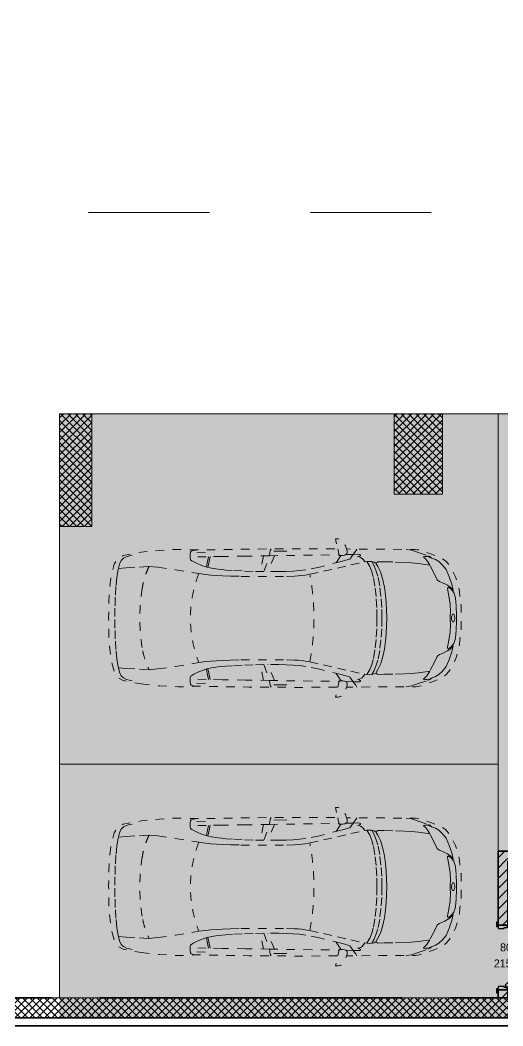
# Model space of a CAD drawing. Header units: millimetres. Extents: x 635850 to 824661, y -5878409 to -5774454.
# Drawn here: x 723690 to 729680, y -5859921 to -5847433 of the extents above; entities that cross this region are included whole.
import ezdxf

# ---------------------------------------------------------------- set-up
doc = ezdxf.new("R2010")
doc.units = ezdxf.units.MM
doc.header["$MEASUREMENT"] = 0
doc.linetypes.add('A - Long Dashed', pattern=[2750, 1500, -1250])
doc.linetypes.add('Dashed', pattern=[211.666667, 105.833333, -105.833333])
for name, color, linetype, lineweight, true_color in [('A - Ndertesa 4 - Veturat_Pen_No__102', 7, 'Continuous', 13, 0xcccccc), ('A - Ndertesa 5 - Drawing & Figure_Pen_No__241', 7, 'Continuous', 13, 0xe8e8e8), ('A - Ndertesa 5 - Drawing & Figure_Pen_No__249', 7, 'Continuous', 13, 0xe8e8e8), ('A - Ndertesa 5 - Drawing & Figure_Pen_No__82', 7, 'Continuous', 20, 0xaaaaaa), ('A - Ndertesa 5 - Muret_Pen_No__102', 7, 'Continuous', 13, 0xcccccc), ('A - Ndertesa 5 - Muret_Pen_No__82', 7, 'Continuous', 20, 0xaaaaaa), ('A - Ndertesa 5 - Veturat_Pen_No__102', 7, 'Continuous', 13, 0xcccccc), ('ARCHICAD Door Markers_Pen_No__112', 7, 'Continuous', 13, 0xd5aaaa)]:
    doc.layers.add(name, color=color, linetype=linetype, lineweight=lineweight, true_color=true_color)
for name, color, linetype, lineweight in [('A - Ndertesa 5 - Drawing & Figure_Pen_No__7', 7, 'Continuous', 35), ('A - Ndertesa 5 - Muret_Pen_No__22', 8, 'Continuous', 35), ('A - Ndertesa 5 - Pllaka meskatitt_Pen_No__22', 8, 'Continuous', 35), ('A - Ndertesa 5 - Shtyllat bodrum_Pen_No__1', 7, 'Continuous', 13), ('A - Ndertesa 5 - Shtyllat bodrum_Pen_No__101', 252, 'Continuous', 13), ('A - Ndertesa 5 - Shtyllat_Pen_No__1', 7, 'Continuous', 13), ('A - Ndertesa 5 - Shtyllat_Pen_No__101', 252, 'Continuous', 13), ('ARCHICAD Doors_Pen_No__22', 8, 'Continuous', 35), ('ARCHICAD Doors_Pen_No__42', 8, 'Continuous', 25)]:
    doc.layers.add(name, color=color, linetype=linetype, lineweight=lineweight)
for name, color, linetype in [('A - Ndertesa 5 - Muret', 7, 'Continuous'), ('A - Ndertesa 5 - Pllaka meskatitt', 7, 'Continuous'), ('A - Ndertesa 5 - Shtyllat', 7, 'Continuous'), ('A - Ndertesa 5 - Shtyllat bodrum', 7, 'Continuous'), ('ARCHICAD Doors', 7, 'Continuous')]:
    doc.layers.add(name, color=color, linetype=linetype)
doc.styles.add('GENERATED_STYLE_1', font='GOTHIC.TTF')
pattern_1 = [(45, (664183.82, -5827429.525), (-45.96194, 45.96194), []), (135, (664183.82, -5827429.525), (45.96194, 45.96194), [])]
pattern_2 = [(45, (664183.82, -5827429.525), (-63.63961, 63.63961), [])]

# ---------------------------------------------------------------- blocks, each defined once
blk = doc.blocks.new('Slab_2', base_point=(748940, -5829593))
at = {"layer": 'A - Ndertesa 5 - Pllaka meskatitt_Pen_No__22', "color": 8, "linetype": 'Continuous', "lineweight": 35, "flags": 128}
blk.add_lwpolyline([(748940, -5829593), (713640, -5831033), (713640, -5859821), (748940, -5859821)], close=True, dxfattribs=at)
blk = doc.blocks.new('Wall_143', base_point=(713640, -5859821))
at = {"layer": 'A - Ndertesa 5 - Muret_Pen_No__82', "linetype": 'Continuous', "lineweight": 20, "true_color": 0xaaaaaa}
h = blk.add_hatch(dxfattribs=at)
h.set_pattern_fill('Concrete_Block', color=253, style=0, pattern_type=2)
h.set_pattern_definition(pattern_1)
h.paths.add_polyline_path([(719139, -5859821), (724080, -5859821), (724080, -5859571), (719139, -5859571)])
h = blk.add_hatch(dxfattribs=at)
h.set_pattern_fill('Concrete_Block', color=253, style=0, pattern_type=2)
h.set_pattern_definition(pattern_1)
h.paths.add_polyline_path([(724680, -5859821), (728430, -5859821), (728430, -5859571), (724680, -5859571)])
h = blk.add_hatch(dxfattribs=at)
h.set_pattern_fill('Concrete_Block', color=253, style=0, pattern_type=2)
h.set_pattern_definition(pattern_1)
h.paths.add_polyline_path([(729030, -5859821), (734620, -5859821), (734620, -5859571), (729030, -5859571)])
at = {"layer": 'A - Ndertesa 5 - Muret_Pen_No__22', "color": 8, "linetype": 'Continuous', "lineweight": 35, "flags": 128}
for points in [[(724080, -5859571), (719139, -5859571)], [(728430, -5859571), (724680, -5859571)], [(734620, -5859571), (729030, -5859571)], [(719139, -5859821), (724080, -5859821)], [(724680, -5859821), (728430, -5859821)], [(729030, -5859821), (734620, -5859821)]]:
    blk.add_lwpolyline(points, dxfattribs=at)
blk = doc.blocks.new('Door 25')
at = {"layer": 'ARCHICAD Doors_Pen_No__22', "color": 8, "linetype": 'Continuous', "lineweight": 35}
for p, q in [((-400, 5), (-437, 5)), ((-400, 5), (-437, 5)), ((-400, 0), (-400, 5)), ((-400, 0), (-400, 5)), ((-400, -115), (-400, 0)), ((-400, -115), (-400, 0)), ((400, 0), (400, 5)), ((400, 0), (400, 5)), ((400, 5), (437, 5)), ((400, 5), (437, 5)), ((400, -115), (400, 0)), ((400, -115), (400, 0)), ((-400, -115), (-437, -115)), ((-400, -115), (-437, -115)), ((400, -115), (437, -115)), ((400, -115), (437, -115))]:
    blk.add_line(p, q, dxfattribs=at)
at = {"layer": 'ARCHICAD Doors_Pen_No__42', "color": 8, "linetype": 'Continuous', "lineweight": 25}
for p, q in [((-182, 498), (-154, 526)), ((-154, 526), (372, 0)), ((344, -28), (-182, 498)), ((-387, 24), (-437, 24)), ((-437, 24), (-437, 5)), ((-437, 5), (-387, 5)), ((-375, 5), (-400, 5)), ((-400, 5), (-400, 0)), ((-400, 0), (-375, 0)), ((-372, 0), (-400, 0)), ((-400, 0), (-400, -115)), ((-387, 5), (-387, 24)), ((-375, 0), (-375, 5)), ((-372, -40), (-372, 0)), ((372, 0), (344, -28)), ((400, 0), (372, 0)), ((372, 0), (372, -40)), ((400, 5), (375, 5)), ((375, 5), (375, 0)), ((375, 0), (400, 0)), ((437, 24), (387, 24)), ((387, 24), (387, 5)), ((387, 5), (437, 5)), ((400, 0), (400, 5)), ((400, -115), (400, 0)), ((437, 5), (437, 24)), ((-387, -115), (-437, -115)), ((-437, -115), (-437, -134)), ((-400, -115), (-360, -115)), ((-387, -134), (-387, -115)), ((-360, -40), (-372, -40)), ((-360, -115), (-360, -40)), ((372, -40), (360, -40)), ((360, -40), (360, -115)), ((360, -115), (400, -115)), ((437, -115), (387, -115)), ((387, -115), (387, -134)), ((437, -134), (437, -115)), ((-437, -134), (-387, -134)), ((387, -134), (437, -134))]:
    blk.add_line(p, q, dxfattribs=at)
blk.add_arc((372, 0), 744, 135, 180, dxfattribs=at)
blk = doc.blocks.new('D Marker 25_23')
at = {"layer": 'ARCHICAD Door Markers_Pen_No__112', "color": 9, "lineweight": 13, "true_color": 0xd5aaaa, "char_height": 100, "attachment_point": 7, "rotation": 270, "style": 'GENERATED_STYLE_1'}
for s, insert in [('\\A1;{\\pql;\\pt0;\\fCentury Gothic|b0|i0|c0|p34;215\\fCentury Gothic|b0|i0|c0|p34;\\A1{\\H.66x;\\S^  ;}\\fCentury Gothic|b0|i0|c0|p34;\\fCentury Gothic|b0|i0|c0|p34;}', (-153, 53)), ('\\A1;{\\pql;\\pt0;\\fCentury Gothic|b0|i0|c0|p34;80\\fCentury Gothic|b0|i0|c0|p34;\\A1{\\H.66x;\\S^  ;}\\fCentury Gothic|b0|i0|c0|p34;\\fCentury Gothic|b0|i0|c0|p34;}', (47, -25))]:
    blk.add_mtext(s, dxfattribs=dict(at, insert=insert))
blk = doc.blocks.new('Wall_165', base_point=(729620, -5859821))
at = {"layer": 'A - Ndertesa 5 - Muret_Pen_No__102', "linetype": 'Continuous', "lineweight": 13, "true_color": 0xcccccc}
h = blk.add_hatch(dxfattribs=at)
h.set_pattern_fill('Masonry_Block', color=254, style=0, pattern_type=2)
h.set_pattern_definition(pattern_2)
h.paths.add_polyline_path([(729620, -5857752), (729740, -5857872), (729740, -5857752)])
h = blk.add_hatch(dxfattribs=at)
h.set_pattern_fill('Masonry_Block', color=254, style=0, pattern_type=2)
h.set_pattern_definition(pattern_2)
h.paths.add_polyline_path([(729620, -5857872), (729740, -5857872), (729620, -5857752)])
h = blk.add_hatch(dxfattribs=at)
h.set_pattern_fill('Masonry_Block', color=254, style=0, pattern_type=2)
h.set_pattern_definition(pattern_2)
h.paths.add_polyline_path([(729620, -5857872), (729620, -5858672), (729740, -5858672), (729740, -5857872)])
h = blk.add_hatch(dxfattribs=at)
h.set_pattern_fill('Masonry_Block', color=254, style=0, pattern_type=2)
h.set_pattern_definition(pattern_2)
h.paths.add_polyline_path([(729620, -5859571), (729740, -5859571), (729740, -5859472), (729620, -5859472)])
at = {"layer": 'A - Ndertesa 5 - Muret_Pen_No__22', "color": 8, "linetype": 'Continuous', "lineweight": 35}
for p, q in [((729620, -5858672), (729620, -5858635)), ((729620, -5858672), (729735, -5858672)), ((729735, -5858672), (729740, -5858672)), ((729740, -5858672), (729740, -5858635)), ((729620, -5859472), (729620, -5859509)), ((729620, -5859472), (729735, -5859472)), ((729735, -5859472), (729740, -5859472)), ((729740, -5859472), (729740, -5859509))]:
    blk.add_line(p, q, dxfattribs=at)
at = {"layer": 'A - Ndertesa 5 - Muret_Pen_No__22', "color": 8, "linetype": 'Continuous', "lineweight": 35, "flags": 128}
for points in [[(729620, -5857752), (729740, -5857752)], [(729620, -5857752), (729620, -5858672)], [(729740, -5858672), (729740, -5857872)], [(729620, -5859472), (729620, -5859571)], [(729740, -5859571), (729740, -5859472)], [(729740, -5859571), (729620, -5859571)]]:
    blk.add_lwpolyline(points, dxfattribs=at)
at = {"layer": 'ARCHICAD Door Markers_Pen_No__112', "color": 9, "lineweight": 13, "true_color": 0xd5aaaa, "rotation": 90}
blk.add_blockref('D Marker 25_23', (729620, -5859072), dxfattribs=at)
at = {"layer": 'ARCHICAD Doors', "color": 21, "linetype": 'Continuous', "lineweight": 18, "true_color": 0xff9955, "zscale": 1000, "rotation": 270}
blk.add_blockref('Door 25', (729735, -5859072), dxfattribs=at)
blk = doc.blocks.new('Column_154', base_point=(728630, -5852820))
at = {"layer": 'A - Ndertesa 5 - Shtyllat_Pen_No__101', "linetype": 'Continuous', "lineweight": 13}
h = blk.add_hatch(dxfattribs=at)
h.set_pattern_fill('Concrete_Block', color=252, style=0, pattern_type=2)
h.set_pattern_definition(pattern_1)
h.paths.add_polyline_path([(728930, -5853320), (728930, -5852320), (728330, -5852320), (728330, -5853320)])
at = {"layer": 'A - Ndertesa 5 - Shtyllat_Pen_No__1', "color": 7, "linetype": 'Continuous', "lineweight": 13, "flags": 128}
blk.add_lwpolyline([(728930, -5853320), (728330, -5853320), (728330, -5852320), (728930, -5852320)], close=True, dxfattribs=at)
blk = doc.blocks.new('Column_170', base_point=(724380, -5859696))
at = {"layer": 'A - Ndertesa 5 - Shtyllat bodrum_Pen_No__101', "linetype": 'Continuous', "lineweight": 13}
h = blk.add_hatch(dxfattribs=at)
h.set_pattern_fill('Concrete_Block', color=252, style=0, pattern_type=2)
h.set_pattern_definition(pattern_1)
h.paths.add_polyline_path([(724080, -5859571), (724080, -5859821), (724680, -5859821), (724680, -5859571)])
at = {"layer": 'A - Ndertesa 5 - Shtyllat bodrum_Pen_No__1', "color": 7, "linetype": 'Continuous', "lineweight": 13, "flags": 128}
for points in [[(724680, -5859571), (724080, -5859571)], [(724080, -5859821), (724680, -5859821)]]:
    blk.add_lwpolyline(points, dxfattribs=at)
blk = doc.blocks.new('Column_171', base_point=(728730, -5859696))
at = {"layer": 'A - Ndertesa 5 - Shtyllat bodrum_Pen_No__101', "linetype": 'Continuous', "lineweight": 13}
h = blk.add_hatch(dxfattribs=at)
h.set_pattern_fill('Concrete_Block', color=252, style=0, pattern_type=2)
h.set_pattern_definition(pattern_1)
h.paths.add_polyline_path([(728430, -5859571), (728430, -5859821), (729030, -5859821), (729030, -5859571)])
at = {"layer": 'A - Ndertesa 5 - Shtyllat bodrum_Pen_No__1', "color": 7, "linetype": 'Continuous', "lineweight": 13, "flags": 128}
for points in [[(729030, -5859571), (728430, -5859571)], [(728430, -5859821), (729030, -5859821)]]:
    blk.add_lwpolyline(points, dxfattribs=at)
blk = doc.blocks.new('Column_176', base_point=(724380, -5853020))
at = {"layer": 'A - Ndertesa 5 - Shtyllat_Pen_No__101', "linetype": 'Continuous', "lineweight": 13}
h = blk.add_hatch(dxfattribs=at)
h.set_pattern_fill('Concrete_Block', color=252, style=0, pattern_type=2)
h.set_pattern_definition(pattern_1)
h.paths.add_polyline_path([(724580, -5853720), (724580, -5852320), (724180, -5852320), (724180, -5853720)])
at = {"layer": 'A - Ndertesa 5 - Shtyllat_Pen_No__1', "color": 7, "linetype": 'Continuous', "lineweight": 13, "flags": 128}
blk.add_lwpolyline([(724580, -5853720), (724180, -5853720), (724180, -5852320), (724580, -5852320)], close=True, dxfattribs=at)
blk = doc.blocks.new('Car 05 25_4')
at = {"layer": 'A - Ndertesa 4 - Veturat_Pen_No__102', "color": 254, "linetype": 'Dashed', "lineweight": 13, "true_color": 0xcccccc}
for p, q in [((-665, 761), (-701, 743)), ((-627, 772), (-665, 761)), ((-595, 778), (-627, 772)), ((125, 791), (129, 820)), ((126, 744), (125, 791)), ((327, 762), (125, 756)), ((129, 820), (139, 832)), ((139, 832), (165, 840)), ((165, 840), (195, 844)), ((195, 844), (231, 846)), ((211, 809), (418, 816)), ((522, 765), (327, 762)), ((355, 762), (339, 683)), ((373, 763), (357, 683)), ((814, 769), (522, 765)), ((1109, 774), (814, 769)), ((1036, 773), (997, 579)), ((1042, 578), (1108, 774)), ((1173, 775), (1090, 578)), ((1115, 809), (1109, 774)), ((1109, 774), (1538, 780)), ((1120, 833), (1115, 809)), ((1121, 838), (1120, 836)), ((1120, 836), (1120, 833)), ((1130, 859), (1121, 838)), ((1163, 830), (1220, 829)), ((1220, 829), (1370, 831)), ((1538, 780), (1975, 786)), ((1939, 686), (1996, 777)), ((1958, 858), (1977, 777)), ((1977, 777), (2020, 777)), ((2000, 702), (2214, 763)), ((2020, 777), (2044, 783)), ((2044, 783), (2063, 792)), ((2063, 792), (2070, 800)), ((2069, 788), (2065, 794)), ((2075, 836), (2068, 858)), ((2069, 788), (2148, 790)), ((2070, 800), (2075, 809)), ((2075, 809), (2075, 836)), ((2107, 732), (2148, 790)), ((2148, 790), (2167, 814)), ((2148, 790), (2206, 792)), ((2167, 814), (2182, 834)), ((2182, 834), (2193, 856)), ((2206, 792), (2227, 791)), ((2227, 770), (2214, 763)), ((2214, 763), (2238, 752)), ((2227, 791), (2233, 790)), ((2234, 774), (2227, 770)), ((2233, 790), (2238, 787)), ((2238, 777), (2234, 774)), ((2241, 784), (2238, 787)), ((2238, 777), (2241, 781)), ((2238, 752), (2259, 740)), ((2241, 781), (2241, 784)), ((2808, 853), (2877, 843)), ((2877, 843), (2954, 814)), ((2904, 833), (2905, 833)), ((2954, 814), (3076, 775)), ((3022, 758), (3024, 762)), ((3024, 754), (3022, 758)), ((3024, 762), (3035, 765)), ((3038, 743), (3024, 754)), ((3035, 765), (3047, 764)), ((3047, 764), (3061, 763)), ((3061, 763), (3090, 757)), ((3100, 763), (3076, 775)), ((3090, 757), (3108, 751)), ((3114, 753), (3100, 763)), ((3108, 751), (3123, 746)), ((3123, 746), (3114, 753)), ((-768, 602), (-751, 670)), ((-729, 716), (-751, 670)), ((-701, 743), (-729, 716)), ((-666, 624), (-501, 634)), ((-501, 634), (-383, 642)), ((-383, 642), (-274, 631)), ((-274, 631), (-56, 601)), ((132, 723), (126, 744)), ((147, 711), (132, 723)), ((171, 697), (147, 711)), ((213, 677), (171, 697)), ((266, 655), (213, 677)), ((319, 636), (266, 655)), ((393, 618), (319, 636)), ((339, 683), (330, 634)), ((357, 683), (347, 629)), ((1730, 634), (1562, 601)), ((2000, 702), (1730, 634)), ((1953, 621), (2122, 660)), ((2122, 660), (2294, 698)), ((2259, 740), (2269, 731)), ((2269, 731), (2279, 722)), ((2279, 722), (2294, 698)), ((2294, 698), (2317, 701)), ((2294, 698), (2294, 698)), ((2317, 701), (2346, 703)), ((2355, 640), (2317, 701)), ((2346, 703), (2379, 702)), ((2380, 575), (2355, 640)), ((2410, 649), (2379, 702)), ((2379, 702), (2411, 694)), ((2436, 583), (2410, 649)), ((2411, 694), (2411, 694)), ((2429, 682), (2411, 694)), ((2429, 682), (2457, 700)), ((2429, 682), (2429, 682)), ((2429, 682), (2457, 640)), ((2457, 700), (2535, 698)), ((2457, 640), (2487, 574)), ((2535, 698), (2535, 698)), ((2535, 698), (2673, 696)), ((2673, 696), (2787, 691)), ((2787, 691), (2868, 687)), ((2868, 687), (2960, 679)), ((2960, 679), (2868, 687)), ((2960, 679), (3047, 666)), ((3051, 731), (3038, 743)), ((3047, 666), (3100, 657)), ((3065, 715), (3051, 731)), ((3077, 698), (3065, 715)), ((3100, 657), (3077, 698)), ((3153, 554), (3100, 657)), ((3170, 727), (3123, 746)), ((3212, 701), (3170, 727)), ((3254, 663), (3212, 701)), ((3302, 603), (3254, 663)), ((-783, 510), (-795, 391)), ((-768, 602), (-783, 510)), ((-764, 617), (-666, 624)), ((-56, 601), (146, 567)), ((146, 567), (233, 552)), ((233, 552), (315, 541)), ((315, 541), (384, 535)), ((384, 535), (454, 530)), ((475, 607), (393, 618)), ((454, 530), (526, 526)), ((521, 602), (475, 607)), ((570, 597), (521, 602)), ((526, 526), (628, 522)), ((653, 591), (570, 597)), ((628, 522), (757, 518)), ((773, 585), (653, 591)), ((757, 518), (1323, 518)), ((907, 580), (773, 585)), ((1042, 578), (907, 580)), ((1228, 578), (1042, 578)), ((1316, 580), (1228, 578)), ((1403, 584), (1316, 580)), ((1323, 518), (1420, 522)), ((1484, 590), (1403, 584)), ((1420, 522), (1467, 524)), ((1467, 524), (1511, 528)), ((1562, 601), (1484, 590)), ((1511, 528), (1554, 533)), ((1554, 533), (1597, 541)), ((1597, 541), (1597, 541)), ((1611, 544), (1780, 582)), ((1780, 582), (1953, 621)), ((2397, 514), (2380, 575)), ((2419, 396), (2397, 514)), ((2454, 522), (2436, 583)), ((2478, 401), (2454, 522)), ((2487, 574), (2492, 562)), ((2492, 562), (2518, 477)), ((3190, 476), (3153, 554)), ((3302, 603), (3346, 501)), ((3346, 501), (3374, 420)), ((-795, 391), (-802, 259)), ((2434, 266), (2419, 396)), ((2494, 269), (2478, 401)), ((2518, 477), (2538, 384)), ((2538, 384), (2551, 286)), ((3199, 467), (3190, 476)), ((3221, 454), (3199, 467)), ((3256, 439), (3221, 454)), ((3288, 425), (3256, 439)), ((3319, 408), (3288, 425)), ((3353, 384), (3319, 408)), ((3325, 377), (3321, 370)), ((3328, 380), (3325, 377)), ((3338, 379), (3328, 380)), ((3364, 358), (3338, 379)), ((3377, 360), (3353, 384)), ((3391, 344), (3374, 420)), ((-802, 259), (-807, 125)), ((2442, 132), (2434, 266)), ((2503, 133), (2494, 269)), ((2551, 286), (2560, 194)), ((3321, 370), (3321, 362)), ((3321, 362), (3338, 277)), ((3338, 277), (3352, 173)), ((3397, 316), (3364, 358)), ((3391, 344), (3377, 360)), ((3408, 289), (3397, 316)), ((3408, 289), (3414, 267)), ((3414, 267), (3418, 243)), ((-807, 125), (-808, 0)), ((2444, 0), (2442, 132)), ((2506, 0), (2503, 133)), ((2560, 194), (2564, 101)), ((3352, 173), (3358, 76)), ((3418, 243), (3424, 201)), ((3424, 201), (3428, 152)), ((3432, 40), (3428, 152)), ((-807, -125), (-808, 0)), ((2444, 0), (2442, -132)), ((2564, 101), (2566, 0)), ((2564, -101), (2566, 0)), ((3354, 28), (3358, 76)), ((3354, 28), (3354, -1)), ((3354, -28), (3354, 1)), ((3371, 12), (3370, -1)), ((3371, -12), (3370, 1)), ((3372, 24), (3371, 12)), ((3376, 39), (3372, 24)), ((3382, 47), (3376, 39)), ((3386, 48), (3382, 47)), ((3386, 48), (3394, 48)), ((3399, 47), (3394, 48)), ((3404, 39), (3399, 47)), ((3404, 39), (3408, 24)), ((3408, 24), (3410, 8)), ((3410, 8), (3410, 0)), ((3432, 57), (3432, 57)), ((3432, 0), (3432, 40)), ((3432, 0), (3432, -40)), ((2506, 0), (2503, -133)), ((2560, -194), (2564, -101)), ((3352, -173), (3358, -76)), ((3354, -28), (3358, -76)), ((3372, -24), (3371, -12)), ((3376, -39), (3372, -24)), ((3382, -47), (3376, -39)), ((3386, -48), (3382, -47)), ((3386, -48), (3394, -48)), ((3399, -47), (3394, -48)), ((3404, -39), (3399, -47)), ((3404, -39), (3408, -24)), ((3408, -24), (3410, -8)), ((3410, -8), (3410, 0)), ((3432, -40), (3428, -152)), ((3432, -57), (3432, -57)), ((-802, -259), (-807, -125)), ((2442, -132), (2434, -266)), ((2503, -133), (2494, -269)), ((2551, -286), (2560, -194)), ((3338, -277), (3352, -173)), ((3414, -267), (3418, -243)), ((3418, -243), (3424, -201)), ((3424, -201), (3428, -152)), ((-795, -391), (-802, -259)), ((2434, -266), (2419, -396)), ((2494, -269), (2478, -401)), ((2538, -384), (2551, -286)), ((3321, -362), (3338, -277)), ((3321, -370), (3321, -362)), ((3325, -377), (3321, -370)), ((3364, -358), (3338, -379)), ((3377, -360), (3353, -384)), ((3397, -316), (3364, -358)), ((3391, -344), (3374, -420)), ((3391, -344), (3377, -360)), ((3408, -289), (3397, -316)), ((3408, -289), (3414, -267)), ((-783, -510), (-795, -391)), ((2419, -396), (2397, -514)), ((2478, -401), (2454, -522)), ((2492, -562), (2518, -477)), ((2518, -477), (2538, -384)), ((3190, -476), (3153, -554)), ((3199, -467), (3190, -476)), ((3221, -454), (3199, -467)), ((3256, -439), (3221, -454)), ((3288, -425), (3256, -439)), ((3319, -408), (3288, -425)), ((3353, -384), (3319, -408)), ((3328, -380), (3325, -377)), ((3338, -379), (3328, -380)), ((3346, -501), (3374, -420)), ((-768, -602), (-783, -510)), ((-768, -602), (-751, -670)), ((-764, -617), (-666, -624)), ((-666, -624), (-501, -634)), ((-274, -631), (-56, -601)), ((-56, -601), (146, -567)), ((146, -567), (233, -552)), ((233, -552), (315, -541)), ((315, -541), (384, -535)), ((393, -618), (319, -636)), ((384, -535), (454, -530)), ((475, -607), (393, -618)), ((454, -530), (526, -526)), ((521, -602), (475, -607)), ((570, -597), (521, -602)), ((526, -526), (628, -522)), ((653, -591), (570, -597)), ((628, -522), (757, -518)), ((773, -585), (653, -591)), ((757, -518), (1323, -518)), ((907, -580), (773, -585)), ((1042, -578), (907, -580)), ((1036, -773), (997, -579)), ((1042, -578), (1108, -774)), ((1228, -578), (1042, -578)), ((1173, -775), (1090, -578)), ((1316, -580), (1228, -578)), ((1403, -584), (1316, -580)), ((1323, -518), (1420, -522)), ((1484, -590), (1403, -584)), ((1420, -522), (1467, -524)), ((1467, -524), (1511, -528)), ((1562, -601), (1484, -590)), ((1511, -528), (1554, -533)), ((1554, -533), (1597, -541)), ((1730, -634), (1562, -601)), ((1597, -541), (1597, -541)), ((1611, -544), (1780, -582)), ((1780, -582), (1953, -621)), ((1953, -621), (2122, -660)), ((2380, -575), (2355, -640)), ((2397, -514), (2380, -575)), ((2436, -583), (2410, -649)), ((2454, -522), (2436, -583)), ((2457, -640), (2487, -574)), ((2487, -574), (2492, -562)), ((3153, -554), (3100, -657)), ((3302, -603), (3254, -663)), ((3302, -603), (3346, -501)), ((-729, -716), (-751, -670)), ((-701, -743), (-729, -716)), ((-665, -761), (-701, -743)), ((-501, -634), (-383, -642)), ((-383, -642), (-274, -631)), ((126, -744), (125, -791)), ((132, -723), (126, -744)), ((147, -711), (132, -723)), ((171, -697), (147, -711)), ((213, -677), (171, -697)), ((266, -655), (213, -677)), ((319, -636), (266, -655)), ((339, -683), (330, -634)), ((355, -762), (339, -683)), ((357, -683), (347, -629)), ((373, -763), (357, -683)), ((2000, -702), (1730, -634)), ((1939, -686), (1996, -777)), ((2000, -702), (2214, -763)), ((2107, -732), (2148, -790)), ((2122, -660), (2294, -698)), ((2238, -752), (2259, -740)), ((2259, -740), (2269, -731)), ((2269, -731), (2279, -722)), ((2279, -722), (2294, -698)), ((2294, -698), (2317, -701)), ((2294, -698), (2294, -698)), ((2355, -640), (2317, -701)), ((2317, -701), (2346, -703)), ((2346, -703), (2379, -702)), ((2410, -649), (2379, -702)), ((2379, -702), (2411, -694)), ((2429, -682), (2411, -694)), ((2411, -694), (2411, -694)), ((2429, -682), (2457, -640)), ((2429, -682), (2429, -682)), ((2429, -682), (2457, -700)), ((2457, -700), (2535, -698)), ((2535, -698), (2673, -696)), ((2535, -698), (2535, -698)), ((2673, -696), (2787, -691)), ((2787, -691), (2868, -687)), ((2868, -687), (2960, -679)), ((2960, -679), (2868, -687)), ((2960, -679), (3047, -666)), ((3038, -743), (3024, -754)), ((3051, -731), (3038, -743)), ((3047, -666), (3100, -657)), ((3065, -715), (3051, -731)), ((3077, -698), (3065, -715)), ((3100, -657), (3077, -698)), ((3108, -751), (3123, -746)), ((3123, -746), (3114, -753)), ((3170, -727), (3123, -746)), ((3212, -701), (3170, -727)), ((3254, -663), (3212, -701)), ((-627, -772), (-665, -761)), ((-595, -778), (-627, -772)), ((327, -762), (125, -756)), ((125, -791), (129, -820)), ((129, -820), (139, -832)), ((139, -832), (165, -840)), ((165, -840), (195, -844)), ((195, -844), (231, -846)), ((211, -809), (418, -816)), ((522, -765), (327, -762)), ((814, -769), (522, -765)), ((1109, -774), (814, -769)), ((1109, -774), (1538, -780)), ((1115, -809), (1109, -774)), ((1120, -833), (1115, -809)), ((1120, -836), (1120, -833)), ((1121, -838), (1120, -836)), ((1130, -859), (1121, -838)), ((1163, -830), (1220, -829)), ((1220, -829), (1370, -831)), ((1538, -780), (1975, -786)), ((1958, -858), (1977, -777)), ((1977, -777), (2020, -777)), ((2020, -777), (2044, -783)), ((2044, -783), (2063, -792)), ((2063, -792), (2070, -800)), ((2069, -788), (2065, -794)), ((2075, -836), (2068, -858)), ((2069, -788), (2148, -790)), ((2070, -800), (2075, -809)), ((2075, -809), (2075, -836)), ((2148, -790), (2167, -814)), ((2148, -790), (2206, -792)), ((2167, -814), (2182, -834)), ((2182, -834), (2193, -856)), ((2206, -792), (2227, -791)), ((2214, -763), (2238, -752)), ((2227, -770), (2214, -763)), ((2234, -774), (2227, -770)), ((2227, -791), (2233, -790)), ((2233, -790), (2238, -787)), ((2238, -777), (2234, -774)), ((2238, -777), (2241, -781)), ((2241, -784), (2238, -787)), ((2241, -781), (2241, -784)), ((2808, -853), (2877, -843)), ((2877, -843), (2954, -814)), ((2954, -814), (3076, -775)), ((3024, -754), (3022, -758)), ((3022, -758), (3024, -762)), ((3024, -762), (3035, -765)), ((3035, -765), (3047, -764)), ((3047, -764), (3061, -763)), ((3061, -763), (3090, -757)), ((3100, -763), (3076, -775)), ((3090, -757), (3108, -751)), ((3114, -753), (3100, -763))]:
    blk.add_line(p, q, dxfattribs=at)
at = {"layer": 'A - Ndertesa 4 - Veturat_Pen_No__102', "color": 254, "linetype": 'Dashed', "lineweight": 13, "true_color": 0xcccccc, "flags": 128}
blk.add_lwpolyline([(-483, -817), (-372, -830), (-252, -841), (-168, -845), (-78, -851), (-24, -852), (40, -852), (231, -846), (400, -848), (591, -852), (857, -856), (1130, -859), (1536, -860), (1958, -858), (1929, -983), (1961, -983), (1997, -975), (2027, -945), (2055, -898), (2068, -858), (2120, -857), (2193, -856), (2808, -853), (2856, -853), (2891, -853), (2923, -852), (2945, -849), (2990, -840), (3014, -833), (3154, -783), (3236, -748), (3269, -728), (3299, -706), (3337, -663), (3374, -604), (3418, -513), (3457, -393), (3468, -331), (3474, -264), (3478, -200), (3479, -165), (3490, -165), (3490, 165), (3479, 165), (3478, 200), (3474, 264), (3468, 331), (3457, 393), (3418, 513), (3374, 604), (3337, 663), (3299, 706), (3269, 728), (3236, 748), (3154, 783), (3014, 833), (2990, 840), (2945, 849), (2923, 852), (2891, 853), (2856, 853), (2808, 853), (2193, 856), (2120, 857), (2068, 858), (2055, 898), (2027, 945), (1997, 975), (1961, 983), (1929, 983), (1958, 858), (1536, 860), (1130, 859), (857, 856), (591, 852), (400, 848), (231, 846), (40, 852), (-24, 852), (-78, 851), (-168, 845), (-252, 841), (-372, 830), (-483, 817), (-585, 801), (-706, 776), (-758, 747), (-785, 722), (-815, 668), (-855, 511), (-875, 345), (-883, 195), (-885, 0), (-883, -195), (-875, -345), (-855, -511), (-815, -668), (-785, -722), (-758, -747), (-706, -776), (-585, -801)], close=True, dxfattribs=at)
at = {"layer": 'A - Ndertesa 4 - Veturat_Pen_No__102', "color": 254, "linetype": 'Dashed', "lineweight": 13, "true_color": 0xcccccc}
for centre, radius, start, end in [((493, 218), 973, 154.1545, 170.9117), ((1650, 0), 1520, 158.6992, 201.3008), ((-1245, 0), 2907, 349.2142, 10.7858), ((1856, -2), 2354, 170.8804, 189.9223), ((493, -218), 973, 191.2305, 205.8455)]:
    blk.add_arc(centre, radius, start, end, dxfattribs=at)

msp = doc.modelspace()

# ---------------------------------------------------------------- hatches: boundary and pattern name
at = {"layer": 'A - Ndertesa 5 - Drawing & Figure_Pen_No__241', "linetype": 'Continuous', "lineweight": 0, "true_color": 0xf9f9f9}
msp.add_hatch(color=7, dxfattribs=at).paths.add_polyline_path([(724179.7, -5852319.8), (724179.7, -5859820.7), (748939.8, -5859820.7), (748939.8, -5852319.8)])

# ---------------------------------------------------------------- linework, layer by layer
at = {"layer": 'A - Ndertesa 5 - Drawing & Figure_Pen_No__249', "color": 254, "linetype": 'A - Long Dashed', "lineweight": 13, "true_color": 0xe8e8e8, "flags": 128}
msp.add_lwpolyline([(737038.9, -5849819.8), (722829.7, -5849819.8)], dxfattribs=at)
at = {"layer": 'A - Ndertesa 5 - Drawing & Figure_Pen_No__7', "color": 7, "linetype": 'Continuous', "lineweight": 35, "flags": 128}
msp.add_lwpolyline([(713639.8, -5859920.7), (748939.8, -5859920.7), (748939.8, -5829493.1), (713639.8, -5830932.8)], close=True, dxfattribs=at)
at = {"layer": 'A - Ndertesa 5 - Drawing & Figure_Pen_No__7', "color": 7, "linetype": 'Continuous', "lineweight": 35}
msp.add_lwpolyline([(713639.8, -5859820.7), (713639.8, -5831032.9), (748939.8, -5829593.2), (748939.8, -5859820.7)], close=True, dxfattribs=at)
at = {"layer": 'A - Ndertesa 5 - Drawing & Figure_Pen_No__82', "color": 253, "linetype": 'Continuous', "lineweight": 20, "true_color": 0xaaaaaa, "flags": 128}
for points in [[(748939.8, -5852319.8), (724179.7, -5852319.8), (724179.7, -5859570.7)], [(729619.8, -5857750.7), (729619.8, -5852319.8)], [(724179.7, -5856670.7), (729619.6, -5856670.7)]]:
    msp.add_lwpolyline(points, dxfattribs=at)

# ---------------------------------------------------------------- block references
at = {"layer": 'A - Ndertesa 5 - Muret', "color": 8, "lineweight": 35}
for name, p in [('Wall_165', (729619.8, -5859820.7)), ('Wall_143', (713639.8, -5859820.7))]:
    msp.add_blockref(name, p, dxfattribs=at)
at = {"layer": 'A - Ndertesa 5 - Pllaka meskatitt', "color": 8, "linetype": 'Continuous', "lineweight": 35}
msp.add_blockref('Slab_2', (748939.8, -5829593.2), dxfattribs=at)
at = {"layer": 'A - Ndertesa 5 - Shtyllat', "color": 7, "lineweight": 13}
for name, p in [('Column_176', (724379.7, -5853019.8)), ('Column_154', (728629.8, -5852819.8))]:
    msp.add_blockref(name, p, dxfattribs=at)
at = {"layer": 'A - Ndertesa 5 - Shtyllat bodrum', "color": 7, "lineweight": 13}
for name, p in [('Column_170', (724379.7, -5859695.7)), ('Column_171', (728729.8, -5859695.7))]:
    msp.add_blockref(name, p, dxfattribs=at)
at = {"layer": 'A - Ndertesa 5 - Veturat_Pen_No__102', "color": 254, "linetype": 'Continuous', "lineweight": 13, "true_color": 0xcccccc, "zscale": 1000}
for p in [(725673.3, -5854857.6), (725673.3, -5858193.5)]:
    msp.add_blockref('Car 05 25_4', p, dxfattribs=at)

doc.saveas('drawing.dxf')
